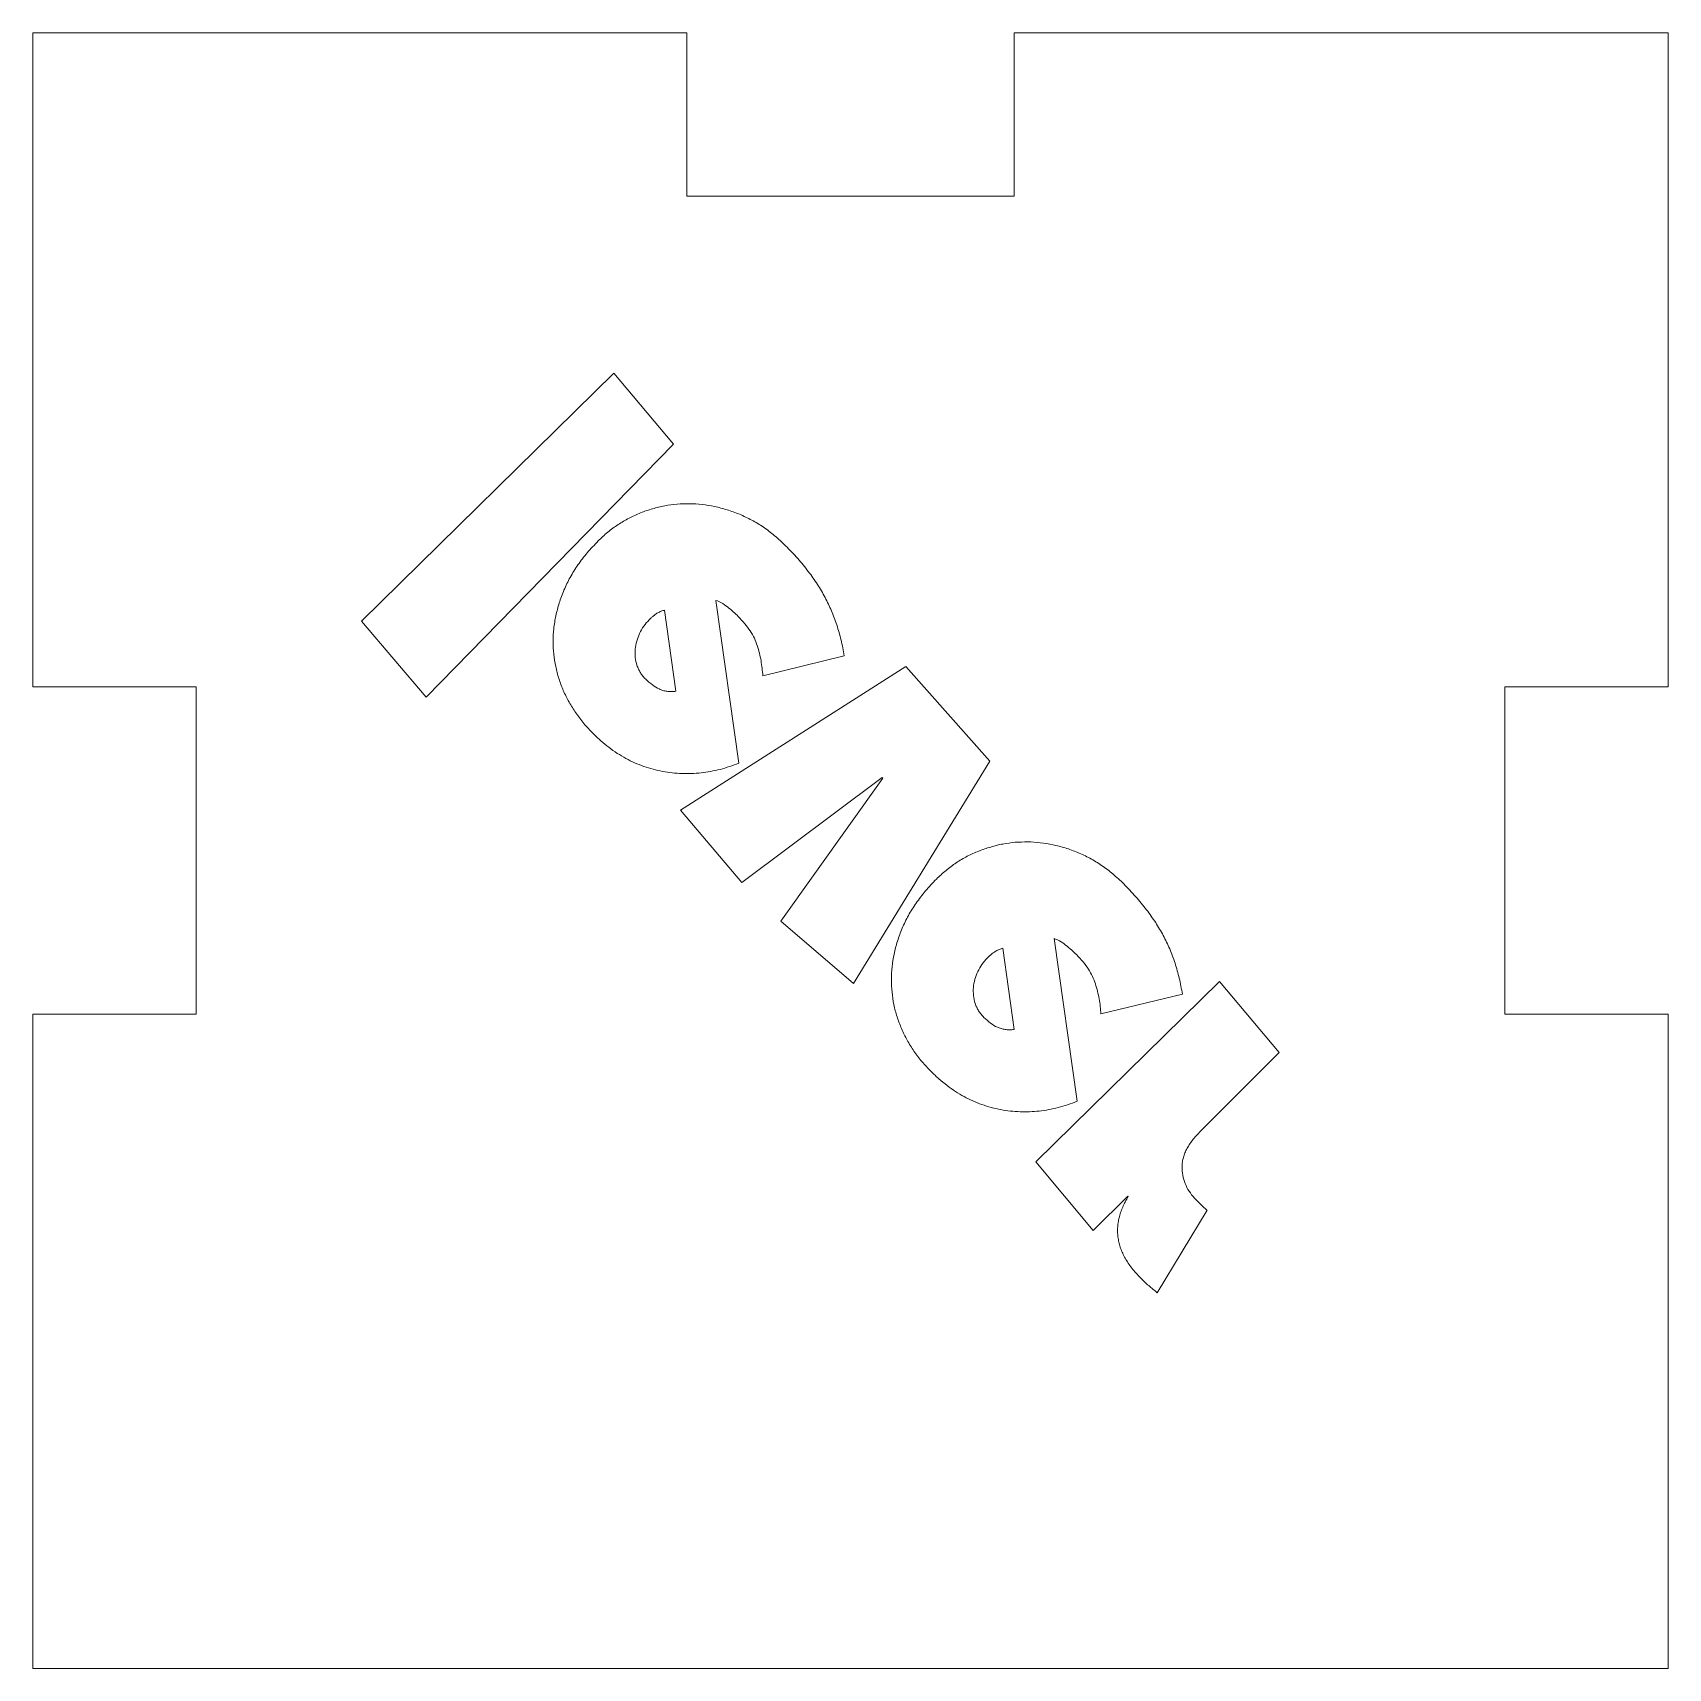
# Model space of a CAD drawing. Header units: inches. Extents: x 0.18 to 8.84, y -3.52 to -0.25.
# Drawn here: x 0.184 to 1.434, y -3.454 to -2.204 of the extents above; entities that cross this region are included whole.
import ezdxf

# ---------------------------------------------------------------- set-up
doc = ezdxf.new("R2010")
doc.units = ezdxf.units.IN
doc.header["$MEASUREMENT"] = 0
doc.layers.add('Layer 1', color=7, linetype='Continuous')

# ---------------------------------------------------------------- blocks, each defined once
blk = doc.blocks.new('block 154')
at = {"layer": 'Layer 1', "color": 7, "lineweight": 15, "true_color": 0xffffff}
blk.add_open_spline([(0.6665, -2.6455), (0.6656, -2.6458), (0.6647, -2.6461), (0.6638, -2.6464), (0.6629, -2.6468), (0.6621, -2.6472), (0.6613, -2.6476), (0.6608, -2.6478), (0.6604, -2.6481), (0.66, -2.6484), (0.6595, -2.6488), (0.6589, -2.6491), (0.6584, -2.6496), (0.6578, -2.65), (0.6572, -2.6506), (0.6567, -2.6511), (0.656, -2.6517), (0.6553, -2.6524), (0.6547, -2.653)], degree=3, knots=[0, 0, 0, 0, 1, 1, 1, 2, 2, 2, 3, 3, 3, 4, 4, 4, 5, 5, 5, 6, 6, 6, 6], dxfattribs=at)
blk = doc.blocks.new('block 155')
at = {"layer": 'Layer 1', "color": 7, "lineweight": 15, "true_color": 0xffffff}
blk.add_open_spline([(0.6547, -2.653), (0.6532, -2.6546), (0.6518, -2.6561), (0.6506, -2.6579), (0.6493, -2.6596), (0.6483, -2.6614), (0.6474, -2.6634), (0.6465, -2.6653), (0.6458, -2.6673), (0.6452, -2.6693), (0.6446, -2.6713), (0.6443, -2.6734), (0.6441, -2.6755), (0.6439, -2.6775), (0.6439, -2.6796), (0.6441, -2.6817), (0.6443, -2.6837), (0.6447, -2.6858), (0.6454, -2.6877), (0.6457, -2.6887), (0.6461, -2.6897), (0.6466, -2.6906), (0.647, -2.6915), (0.6475, -2.6925), (0.648, -2.6933), (0.6486, -2.6942), (0.6492, -2.6951), (0.6499, -2.6959), (0.6506, -2.6968), (0.6513, -2.6976), (0.6521, -2.6984)], degree=3, knots=[0, 0, 0, 0, 1, 1, 1, 2, 2, 2, 3, 3, 3, 4, 4, 4, 5, 5, 5, 6, 6, 6, 7, 7, 7, 8, 8, 8, 9, 9, 9, 10, 10, 10, 10], dxfattribs=at)
blk = doc.blocks.new('block 156')
at = {"layer": 'Layer 1', "color": 7, "lineweight": 15, "true_color": 0xffffff}
blk.add_lwpolyline([(0.6751, -2.7076), (0.6665, -2.6455)], dxfattribs=at)
blk = doc.blocks.new('block 157')
at = {"layer": 'Layer 1', "color": 7, "lineweight": 15, "true_color": 0xffffff}
blk.add_open_spline([(0.6521, -2.6984), (0.6537, -2.6999), (0.6554, -2.7014), (0.6572, -2.7027), (0.6588, -2.7039), (0.6605, -2.705), (0.6624, -2.7058), (0.6633, -2.7062), (0.6642, -2.7066), (0.6652, -2.7069), (0.6662, -2.7072), (0.6672, -2.7074), (0.6682, -2.7076), (0.6693, -2.7077), (0.6705, -2.7078), (0.6716, -2.7078), (0.6728, -2.7078), (0.6739, -2.7077), (0.6751, -2.7076)], degree=3, knots=[0, 0, 0, 0, 1, 1, 1, 2, 2, 2, 3, 3, 3, 4, 4, 4, 5, 5, 5, 6, 6, 6, 6], dxfattribs=at)
blk = doc.blocks.new('block 158')
at = {"layer": 'Layer 1', "color": 7, "lineweight": 15, "true_color": 0xffffff}
blk.add_open_spline([(0.925, -2.9039), (0.9241, -2.9042), (0.9232, -2.9045), (0.9223, -2.9049), (0.9214, -2.9052), (0.9205, -2.9056), (0.9197, -2.9061), (0.9193, -2.9063), (0.9189, -2.9066), (0.9185, -2.9069), (0.9179, -2.9072), (0.9174, -2.9076), (0.9169, -2.908), (0.9163, -2.9085), (0.9157, -2.909), (0.9151, -2.9095), (0.9144, -2.9102), (0.9138, -2.9108), (0.9131, -2.9115)], degree=3, knots=[0, 0, 0, 0, 1, 1, 1, 2, 2, 2, 3, 3, 3, 4, 4, 4, 5, 5, 5, 6, 6, 6, 6], dxfattribs=at)
blk = doc.blocks.new('block 159')
at = {"layer": 'Layer 1', "color": 7, "lineweight": 15, "true_color": 0xffffff}
blk.add_lwpolyline([(0.9336, -2.9661), (0.925, -2.9039)], dxfattribs=at)
blk = doc.blocks.new('block 160')
at = {"layer": 'Layer 1', "color": 7, "lineweight": 15, "true_color": 0xffffff}
blk.add_open_spline([(0.9106, -2.9568), (0.9122, -2.9583), (0.9138, -2.9598), (0.9156, -2.9612), (0.9173, -2.9624), (0.919, -2.9635), (0.9209, -2.9643), (0.9218, -2.9647), (0.9227, -2.9651), (0.9236, -2.9653), (0.9246, -2.9656), (0.9257, -2.9659), (0.9267, -2.966), (0.9278, -2.9662), (0.9289, -2.9662), (0.93, -2.9663), (0.9312, -2.9663), (0.9324, -2.9662), (0.9336, -2.9661)], degree=3, knots=[0, 0, 0, 0, 1, 1, 1, 2, 2, 2, 3, 3, 3, 4, 4, 4, 5, 5, 5, 6, 6, 6, 6], dxfattribs=at)
blk = doc.blocks.new('block 161')
at = {"layer": 'Layer 1', "color": 7, "lineweight": 15, "true_color": 0xffffff}
blk.add_open_spline([(0.9131, -2.9115), (0.9117, -2.9131), (0.9103, -2.9146), (0.909, -2.9163), (0.9078, -2.918), (0.9068, -2.9199), (0.9059, -2.9218), (0.905, -2.9238), (0.9042, -2.9257), (0.9037, -2.9277), (0.9031, -2.9298), (0.9027, -2.9319), (0.9025, -2.9339), (0.9024, -2.936), (0.9024, -2.9381), (0.9026, -2.9401), (0.9028, -2.9422), (0.9032, -2.9442), (0.9039, -2.9462), (0.9042, -2.9472), (0.9046, -2.9481), (0.905, -2.9491), (0.9055, -2.95), (0.906, -2.9509), (0.9065, -2.9518), (0.9071, -2.9527), (0.9077, -2.9536), (0.9084, -2.9544), (0.9091, -2.9552), (0.9098, -2.956), (0.9106, -2.9568)], degree=3, knots=[0, 0, 0, 0, 1, 1, 1, 2, 2, 2, 3, 3, 3, 4, 4, 4, 5, 5, 5, 6, 6, 6, 7, 7, 7, 8, 8, 8, 9, 9, 9, 10, 10, 10, 10], dxfattribs=at)
blk = doc.blocks.new('block 162')
at = {"layer": 'Layer 1', "color": 7, "lineweight": 15, "true_color": 0xffffff}
blk.add_lwpolyline([(1.0209, -3.0938), (1.0204, -3.0934)], dxfattribs=at)
blk = doc.blocks.new('block 163')
at = {"layer": 'Layer 1', "color": 7, "lineweight": 15, "true_color": 0xffffff}
blk.add_open_spline([(1.0301, -3.1558), (1.029, -3.1546), (1.0278, -3.1533), (1.0267, -3.1521), (1.0256, -3.1509), (1.0245, -3.1497), (1.0236, -3.1484), (1.0226, -3.1472), (1.0217, -3.1459), (1.0209, -3.1447), (1.02, -3.1434), (1.0193, -3.1422), (1.0185, -3.1409), (1.0178, -3.1396), (1.0172, -3.1384), (1.0166, -3.1371), (1.016, -3.1359), (1.0155, -3.1346), (1.015, -3.1333), (1.0146, -3.132), (1.0142, -3.1307), (1.0139, -3.1294), (1.0136, -3.1282), (1.0133, -3.1269), (1.0131, -3.1256), (1.0129, -3.1243), (1.0128, -3.123), (1.0127, -3.1217), (1.0126, -3.1204), (1.0126, -3.1191), (1.0127, -3.1178), (1.0128, -3.1165), (1.0129, -3.1152), (1.0131, -3.1139), (1.0133, -3.1125), (1.0136, -3.1112), (1.0139, -3.1099), (1.0142, -3.1085), (1.0146, -3.1072), (1.015, -3.1059), (1.0155, -3.1046), (1.0161, -3.1032), (1.0166, -3.1019), (1.0172, -3.1005), (1.0178, -3.0992), (1.0185, -3.0979), (1.0192, -3.0965), (1.0201, -3.0951), (1.0209, -3.0938)], degree=3, knots=[0, 0, 0, 0, 1, 1, 1, 2, 2, 2, 3, 3, 3, 4, 4, 4, 5, 5, 5, 6, 6, 6, 7, 7, 7, 8, 8, 8, 9, 9, 9, 10, 10, 10, 11, 11, 11, 12, 12, 12, 13, 13, 13, 14, 14, 14, 15, 15, 15, 16, 16, 16, 16], dxfattribs=at)
blk = doc.blocks.new('block 164')
at = {"layer": 'Layer 1', "color": 7, "lineweight": 15, "true_color": 0xffffff}
blk.add_open_spline([(1.043, -3.1672), (1.0408, -3.1654), (1.0386, -3.1637), (1.0365, -3.1618), (1.0343, -3.1599), (1.0322, -3.1578), (1.0301, -3.1558)], degree=3, knots=[0, 0, 0, 0, 1, 1, 1, 2, 2, 2, 2], dxfattribs=at)
blk = doc.blocks.new('block 165')
at = {"layer": 'Layer 1', "color": 7, "lineweight": 15, "true_color": 0xffffff}
blk.add_lwpolyline([(1.0812, -3.1042), (1.043, -3.1672)], dxfattribs=at)
blk = doc.blocks.new('block 166')
at = {"layer": 'Layer 1', "color": 7, "lineweight": 15, "true_color": 0xffffff}
blk.add_open_spline([(1.0774, -3.1009), (1.078, -3.1015), (1.0786, -3.1021), (1.0793, -3.1027), (1.0799, -3.1032), (1.0806, -3.1037), (1.0812, -3.1042)], degree=3, knots=[0, 0, 0, 0, 1, 1, 1, 2, 2, 2, 2], dxfattribs=at)
blk = doc.blocks.new('block 167')
at = {"layer": 'Layer 1', "color": 7, "lineweight": 15, "true_color": 0xffffff}
blk.add_lwpolyline([(1.0727, -3.0962), (1.0774, -3.1009)], dxfattribs=at)
blk = doc.blocks.new('block 168')
at = {"layer": 'Layer 1', "color": 7, "lineweight": 15, "true_color": 0xffffff}
blk.add_open_spline([(1.0753, -3.0446), (1.0742, -3.0458), (1.0731, -3.047), (1.072, -3.0482), (1.071, -3.0493), (1.0701, -3.0504), (1.0692, -3.0516), (1.0684, -3.0528), (1.0676, -3.0539), (1.0668, -3.0551), (1.0662, -3.0563), (1.0655, -3.0574), (1.0649, -3.0586), (1.0644, -3.0597), (1.0639, -3.0609), (1.0635, -3.0621), (1.0631, -3.0632), (1.0628, -3.0644), (1.0625, -3.0655), (1.0623, -3.0667), (1.0621, -3.0678), (1.062, -3.069), (1.0619, -3.0702), (1.0619, -3.0713), (1.062, -3.0725), (1.0621, -3.0747), (1.0624, -3.0769), (1.0629, -3.0791), (1.0634, -3.0812), (1.0641, -3.0833), (1.065, -3.0853), (1.0659, -3.0873), (1.067, -3.0892), (1.0683, -3.091), (1.0696, -3.0928), (1.0711, -3.0945), (1.0727, -3.0962)], degree=3, knots=[0, 0, 0, 0, 1, 1, 1, 2, 2, 2, 3, 3, 3, 4, 4, 4, 5, 5, 5, 6, 6, 6, 7, 7, 7, 8, 8, 8, 9, 9, 9, 10, 10, 10, 11, 11, 11, 12, 12, 12, 12], dxfattribs=at)
blk = doc.blocks.new('block 169')
at = {"layer": 'Layer 1', "color": 7, "lineweight": 15, "true_color": 0xffffff}
blk.add_lwpolyline([(1.1363, -2.9836), (1.0753, -3.0446)], dxfattribs=at)
blk = doc.blocks.new('block 170')
at = {"layer": 'Layer 1', "color": 7, "lineweight": 15, "true_color": 0xffffff}
blk.add_lwpolyline([(1.0907, -2.9295), (1.1363, -2.9836)], dxfattribs=at)
blk = doc.blocks.new('block 171')
at = {"layer": 'Layer 1', "color": 7, "lineweight": 15, "true_color": 0xffffff}
blk.add_lwpolyline([(0.9501, -3.0672), (1.0907, -2.9295)], dxfattribs=at)
blk = doc.blocks.new('block 172')
at = {"layer": 'Layer 1', "color": 7, "lineweight": 15, "true_color": 0xffffff}
blk.add_lwpolyline([(0.9941, -3.1197), (0.9501, -3.0672)], dxfattribs=at)
blk = doc.blocks.new('block 173')
at = {"layer": 'Layer 1', "color": 7, "lineweight": 15, "true_color": 0xffffff}
blk.add_lwpolyline([(1.0204, -3.0934), (0.9941, -3.1197)], dxfattribs=at)
blk = doc.blocks.new('block 174')
at = {"layer": 'Layer 1', "color": 7, "lineweight": 15, "true_color": 0xffffff}
blk.add_lwpolyline([(0.8334, -2.7739), (0.8329, -2.7734)], dxfattribs=at)
blk = doc.blocks.new('block 175')
at = {"layer": 'Layer 1', "color": 7, "lineweight": 15, "true_color": 0xffffff}
blk.add_lwpolyline([(0.7553, -2.8833), (0.8334, -2.7739)], dxfattribs=at)
blk = doc.blocks.new('block 176')
at = {"layer": 'Layer 1', "color": 7, "lineweight": 15, "true_color": 0xffffff}
blk.add_lwpolyline([(0.8109, -2.9308), (0.7553, -2.8833)], dxfattribs=at)
blk = doc.blocks.new('block 177')
at = {"layer": 'Layer 1', "color": 7, "lineweight": 15, "true_color": 0xffffff}
blk.add_lwpolyline([(0.9151, -2.761), (0.8109, -2.9308)], dxfattribs=at)
blk = doc.blocks.new('block 178')
at = {"layer": 'Layer 1', "color": 7, "lineweight": 15, "true_color": 0xffffff}
blk.add_lwpolyline([(0.8508, -2.6886), (0.9151, -2.761)], dxfattribs=at)
blk = doc.blocks.new('block 179')
at = {"layer": 'Layer 1', "color": 7, "lineweight": 15, "true_color": 0xffffff}
blk.add_lwpolyline([(0.6786, -2.7985), (0.8508, -2.6886)], dxfattribs=at)
blk = doc.blocks.new('block 180')
at = {"layer": 'Layer 1', "color": 7, "lineweight": 15, "true_color": 0xffffff}
blk.add_lwpolyline([(0.7256, -2.8536), (0.6786, -2.7985)], dxfattribs=at)
blk = doc.blocks.new('block 181')
at = {"layer": 'Layer 1', "color": 7, "lineweight": 15, "true_color": 0xffffff}
blk.add_lwpolyline([(0.8329, -2.7734), (0.7256, -2.8536)], dxfattribs=at)
blk = doc.blocks.new('block 182')
at = {"layer": 'Layer 1', "color": 7, "lineweight": 15, "true_color": 0xffffff}
blk.add_lwpolyline([(0.6733, -2.5187), (0.4843, -2.712)], dxfattribs=at)
blk = doc.blocks.new('block 183')
at = {"layer": 'Layer 1', "color": 7, "lineweight": 15, "true_color": 0xffffff}
blk.add_lwpolyline([(0.6277, -2.4645), (0.6733, -2.5187)], dxfattribs=at)
blk = doc.blocks.new('block 184')
at = {"layer": 'Layer 1', "color": 7, "lineweight": 15, "true_color": 0xffffff}
blk.add_lwpolyline([(0.4349, -2.654), (0.6277, -2.4645)], dxfattribs=at)
blk = doc.blocks.new('block 185')
at = {"layer": 'Layer 1', "color": 7, "lineweight": 15, "true_color": 0xffffff}
blk.add_lwpolyline([(0.6836, -2.2043), (0.1836, -2.2043)], dxfattribs=at)
blk = doc.blocks.new('block 186')
at = {"layer": 'Layer 1', "color": 7, "lineweight": 15, "true_color": 0xffffff}
blk.add_lwpolyline([(0.6836, -2.3293), (0.6836, -2.2043)], dxfattribs=at)
blk = doc.blocks.new('block 187')
at = {"layer": 'Layer 1', "color": 7, "lineweight": 15, "true_color": 0xffffff}
blk.add_lwpolyline([(0.9336, -2.3293), (0.6836, -2.3293)], dxfattribs=at)
blk = doc.blocks.new('block 188')
at = {"layer": 'Layer 1', "color": 7, "lineweight": 15, "true_color": 0xffffff}
blk.add_lwpolyline([(0.9336, -2.2043), (0.9336, -2.3293)], dxfattribs=at)
blk = doc.blocks.new('block 189')
at = {"layer": 'Layer 1', "color": 7, "lineweight": 15, "true_color": 0xffffff}
blk.add_lwpolyline([(1.4336, -2.2043), (0.9336, -2.2043)], dxfattribs=at)
blk = doc.blocks.new('block 190')
at = {"layer": 'Layer 1', "color": 7, "lineweight": 15, "true_color": 0xffffff}
blk.add_lwpolyline([(1.4336, -2.7043), (1.4336, -2.2043)], dxfattribs=at)
blk = doc.blocks.new('block 191')
at = {"layer": 'Layer 1', "color": 7, "lineweight": 15, "true_color": 0xffffff}
blk.add_lwpolyline([(1.3086, -2.7043), (1.4336, -2.7043)], dxfattribs=at)
blk = doc.blocks.new('block 192')
at = {"layer": 'Layer 1', "color": 7, "lineweight": 15, "true_color": 0xffffff}
blk.add_lwpolyline([(1.3086, -2.9543), (1.3086, -2.7043)], dxfattribs=at)
blk = doc.blocks.new('block 193')
at = {"layer": 'Layer 1', "color": 7, "lineweight": 15, "true_color": 0xffffff}
blk.add_lwpolyline([(1.4336, -2.9543), (1.3086, -2.9543)], dxfattribs=at)
blk = doc.blocks.new('block 194')
at = {"layer": 'Layer 1', "color": 7, "lineweight": 15, "true_color": 0xffffff}
blk.add_lwpolyline([(1.4336, -3.4543), (1.4336, -2.9543)], dxfattribs=at)
blk = doc.blocks.new('block 195')
at = {"layer": 'Layer 1', "color": 7, "lineweight": 15, "true_color": 0xffffff}
blk.add_lwpolyline([(0.1836, -3.4543), (1.4336, -3.4543)], dxfattribs=at)
blk = doc.blocks.new('block 196')
at = {"layer": 'Layer 1', "color": 7, "lineweight": 15, "true_color": 0xffffff}
blk.add_lwpolyline([(0.1836, -2.9543), (0.1836, -3.4543)], dxfattribs=at)
blk = doc.blocks.new('block 197')
at = {"layer": 'Layer 1', "color": 7, "lineweight": 15, "true_color": 0xffffff}
blk.add_lwpolyline([(0.3086, -2.9543), (0.1836, -2.9543)], dxfattribs=at)
blk = doc.blocks.new('block 198')
at = {"layer": 'Layer 1', "color": 7, "lineweight": 15, "true_color": 0xffffff}
blk.add_lwpolyline([(0.3086, -2.7043), (0.3086, -2.9543)], dxfattribs=at)
blk = doc.blocks.new('block 199')
at = {"layer": 'Layer 1', "color": 7, "lineweight": 15, "true_color": 0xffffff}
blk.add_lwpolyline([(0.1836, -2.7043), (0.3086, -2.7043)], dxfattribs=at)
blk = doc.blocks.new('block 200')
at = {"layer": 'Layer 1', "color": 7, "lineweight": 15, "true_color": 0xffffff}
blk.add_lwpolyline([(0.1836, -2.2043), (0.1836, -2.7043)], dxfattribs=at)
blk = doc.blocks.new('block 201')
at = {"layer": 'Layer 1', "color": 7, "lineweight": 15, "true_color": 0xffffff}
blk.add_open_spline([(0.6117, -2.7397), (0.6094, -2.7372), (0.607, -2.7348), (0.6048, -2.7322), (0.6026, -2.7296), (0.6006, -2.7269), (0.5987, -2.7241), (0.5968, -2.7214), (0.5951, -2.7186), (0.5935, -2.7158), (0.5919, -2.7129), (0.5904, -2.71), (0.5891, -2.707), (0.5878, -2.704), (0.5867, -2.7009), (0.5857, -2.6978), (0.5847, -2.6948), (0.5839, -2.6917), (0.5833, -2.6886), (0.5826, -2.6854), (0.5821, -2.6823), (0.5818, -2.6791), (0.5815, -2.6759), (0.5813, -2.6727), (0.5813, -2.6694), (0.5813, -2.6662), (0.5815, -2.6629), (0.5818, -2.6597), (0.5822, -2.6564), (0.5827, -2.6531), (0.5834, -2.6499), (0.5841, -2.6466), (0.585, -2.6433), (0.586, -2.6401), (0.587, -2.6368), (0.5883, -2.6335), (0.5896, -2.6302), (0.591, -2.6269), (0.5926, -2.6236), (0.5943, -2.6205), (0.5962, -2.6172), (0.5982, -2.6141), (0.6003, -2.611), (0.6025, -2.6078), (0.6049, -2.6047), (0.6074, -2.6017), (0.6101, -2.5986), (0.6129, -2.5957), (0.6157, -2.5927)], degree=3, knots=[0, 0, 0, 0, 1, 1, 1, 2, 2, 2, 3, 3, 3, 4, 4, 4, 5, 5, 5, 6, 6, 6, 7, 7, 7, 8, 8, 8, 9, 9, 9, 10, 10, 10, 11, 11, 11, 12, 12, 12, 13, 13, 13, 14, 14, 14, 15, 15, 15, 16, 16, 16, 16], dxfattribs=at)
blk = doc.blocks.new('block 202')
at = {"layer": 'Layer 1', "color": 7, "lineweight": 15, "true_color": 0xffffff}
blk.add_open_spline([(0.7233, -2.7625), (0.7209, -2.7634), (0.7185, -2.7643), (0.7161, -2.7651), (0.7137, -2.7659), (0.7113, -2.7666), (0.7089, -2.7673), (0.7065, -2.7679), (0.7041, -2.7684), (0.7016, -2.7688), (0.6992, -2.7693), (0.6968, -2.7696), (0.6944, -2.7699), (0.6919, -2.7702), (0.6895, -2.7703), (0.687, -2.7704), (0.6846, -2.7705), (0.6822, -2.7705), (0.6797, -2.7704), (0.6773, -2.7703), (0.6748, -2.7702), (0.6723, -2.7699), (0.6699, -2.7696), (0.6674, -2.7693), (0.665, -2.7688), (0.6625, -2.7684), (0.6601, -2.7678), (0.6577, -2.7672), (0.6553, -2.7666), (0.6529, -2.7658), (0.6506, -2.765), (0.6482, -2.7641), (0.6459, -2.7632), (0.6436, -2.7622), (0.6414, -2.7612), (0.6391, -2.7601), (0.6369, -2.7589), (0.6347, -2.7576), (0.6325, -2.7563), (0.6303, -2.755), (0.6281, -2.7535), (0.626, -2.752), (0.6239, -2.7504), (0.6218, -2.7488), (0.6197, -2.7471), (0.6177, -2.7454), (0.6157, -2.7436), (0.6137, -2.7416), (0.6117, -2.7397)], degree=3, knots=[0, 0, 0, 0, 1, 1, 1, 2, 2, 2, 3, 3, 3, 4, 4, 4, 5, 5, 5, 6, 6, 6, 7, 7, 7, 8, 8, 8, 9, 9, 9, 10, 10, 10, 11, 11, 11, 12, 12, 12, 13, 13, 13, 14, 14, 14, 15, 15, 15, 16, 16, 16, 16], dxfattribs=at)
blk = doc.blocks.new('block 203')
at = {"layer": 'Layer 1', "color": 7, "lineweight": 15, "true_color": 0xffffff}
blk.add_lwpolyline([(0.7057, -2.6381), (0.7233, -2.7625)], dxfattribs=at)
blk = doc.blocks.new('block 204')
at = {"layer": 'Layer 1', "color": 7, "lineweight": 15, "true_color": 0xffffff}
blk.add_open_spline([(0.7228, -2.6504), (0.7216, -2.6492), (0.7203, -2.6479), (0.719, -2.6468), (0.7175, -2.6455), (0.716, -2.6443), (0.7145, -2.6431), (0.713, -2.6419), (0.7116, -2.6408), (0.7099, -2.6399), (0.7086, -2.6392), (0.7072, -2.6386), (0.7057, -2.6381)], degree=3, knots=[0, 0, 0, 0, 1, 1, 1, 2, 2, 2, 3, 3, 3, 4, 4, 4, 4], dxfattribs=at)
blk = doc.blocks.new('block 205')
at = {"layer": 'Layer 1', "color": 7, "lineweight": 15, "true_color": 0xffffff}
blk.add_open_spline([(0.7416, -2.6958), (0.7412, -2.6919), (0.7408, -2.688), (0.7402, -2.6842), (0.7395, -2.6803), (0.7385, -2.6765), (0.7373, -2.6727), (0.7366, -2.6708), (0.7359, -2.6689), (0.7351, -2.6671), (0.7342, -2.6651), (0.7331, -2.6632), (0.7319, -2.6614), (0.7307, -2.6595), (0.7293, -2.6577), (0.7279, -2.6559), (0.7263, -2.654), (0.7245, -2.6522), (0.7228, -2.6504)], degree=3, knots=[0, 0, 0, 0, 1, 1, 1, 2, 2, 2, 3, 3, 3, 4, 4, 4, 5, 5, 5, 6, 6, 6, 6], dxfattribs=at)
blk = doc.blocks.new('block 206')
at = {"layer": 'Layer 1', "color": 7, "lineweight": 15, "true_color": 0xffffff}
blk.add_lwpolyline([(0.8038, -2.6806), (0.7416, -2.6958)], dxfattribs=at)
blk = doc.blocks.new('block 207')
at = {"layer": 'Layer 1', "color": 7, "lineweight": 15, "true_color": 0xffffff}
blk.add_open_spline([(0.7589, -2.5963), (0.762, -2.5995), (0.7652, -2.6027), (0.7682, -2.6061), (0.771, -2.6093), (0.7737, -2.6126), (0.7763, -2.616), (0.7788, -2.6192), (0.7811, -2.6225), (0.7833, -2.6259), (0.7854, -2.6292), (0.7873, -2.6325), (0.7892, -2.6358), (0.7909, -2.6392), (0.7926, -2.6426), (0.794, -2.646), (0.7956, -2.6496), (0.7969, -2.6533), (0.7981, -2.6569), (0.7993, -2.6607), (0.8005, -2.6645), (0.8014, -2.6684), (0.8023, -2.6724), (0.803, -2.6765), (0.8038, -2.6806)], degree=3, knots=[0, 0, 0, 0, 1, 1, 1, 2, 2, 2, 3, 3, 3, 4, 4, 4, 5, 5, 5, 6, 6, 6, 7, 7, 7, 8, 8, 8, 8], dxfattribs=at)
blk = doc.blocks.new('block 208')
at = {"layer": 'Layer 1', "color": 7, "lineweight": 15, "true_color": 0xffffff}
blk.add_open_spline([(0.6157, -2.5927), (0.6181, -2.5904), (0.6205, -2.5881), (0.6231, -2.586), (0.6256, -2.5839), (0.6282, -2.582), (0.631, -2.5802), (0.6337, -2.5784), (0.6364, -2.5768), (0.6393, -2.5753), (0.6422, -2.5738), (0.6451, -2.5724), (0.6481, -2.5712), (0.6511, -2.57), (0.6542, -2.569), (0.6573, -2.5681), (0.6603, -2.5672), (0.6634, -2.5664), (0.6666, -2.5658), (0.6697, -2.5653), (0.6728, -2.5648), (0.676, -2.5646), (0.6791, -2.5643), (0.6823, -2.5642), (0.6855, -2.5642), (0.6887, -2.5643), (0.692, -2.5645), (0.6951, -2.5648), (0.6984, -2.5652), (0.7016, -2.5657), (0.7047, -2.5664), (0.7079, -2.5671), (0.7111, -2.5679), (0.7142, -2.5689), (0.7175, -2.5699), (0.7206, -2.571), (0.7237, -2.5723), (0.7269, -2.5737), (0.73, -2.5751), (0.7331, -2.5768), (0.7362, -2.5784), (0.7392, -2.5802), (0.7421, -2.5822), (0.745, -2.5842), (0.7479, -2.5864), (0.7506, -2.5887), (0.7535, -2.5911), (0.7562, -2.5937), (0.7589, -2.5963)], degree=3, knots=[0, 0, 0, 0, 1, 1, 1, 2, 2, 2, 3, 3, 3, 4, 4, 4, 5, 5, 5, 6, 6, 6, 7, 7, 7, 8, 8, 8, 9, 9, 9, 10, 10, 10, 11, 11, 11, 12, 12, 12, 13, 13, 13, 14, 14, 14, 15, 15, 15, 16, 16, 16, 16], dxfattribs=at)
blk = doc.blocks.new('block 209')
at = {"layer": 'Layer 1', "color": 7, "lineweight": 15, "true_color": 0xffffff}
blk.add_open_spline([(0.8702, -2.9982), (0.8678, -2.9957), (0.8655, -2.9932), (0.8632, -2.9906), (0.8611, -2.9881), (0.8591, -2.9854), (0.8571, -2.9826), (0.8553, -2.9799), (0.8535, -2.9771), (0.8519, -2.9742), (0.8503, -2.9714), (0.8489, -2.9684), (0.8476, -2.9654), (0.8463, -2.9624), (0.8452, -2.9594), (0.8442, -2.9563), (0.8432, -2.9533), (0.8424, -2.9502), (0.8417, -2.947), (0.8411, -2.9439), (0.8406, -2.9407), (0.8403, -2.9376), (0.8399, -2.9343), (0.8398, -2.9311), (0.8398, -2.9279), (0.8398, -2.9246), (0.84, -2.9214), (0.8403, -2.9181), (0.8407, -2.9148), (0.8412, -2.9116), (0.8419, -2.9084), (0.8426, -2.905), (0.8434, -2.9018), (0.8445, -2.8986), (0.8455, -2.8952), (0.8467, -2.8919), (0.8481, -2.8887), (0.8495, -2.8854), (0.8511, -2.8821), (0.8528, -2.8789), (0.8546, -2.8757), (0.8566, -2.8725), (0.8588, -2.8695), (0.861, -2.8663), (0.8634, -2.8632), (0.8659, -2.8602), (0.8685, -2.8571), (0.8714, -2.8541), (0.8742, -2.8511)], degree=3, knots=[0, 0, 0, 0, 1, 1, 1, 2, 2, 2, 3, 3, 3, 4, 4, 4, 5, 5, 5, 6, 6, 6, 7, 7, 7, 8, 8, 8, 9, 9, 9, 10, 10, 10, 11, 11, 11, 12, 12, 12, 13, 13, 13, 14, 14, 14, 15, 15, 15, 16, 16, 16, 16], dxfattribs=at)
blk = doc.blocks.new('block 210')
at = {"layer": 'Layer 1', "color": 7, "lineweight": 15, "true_color": 0xffffff}
blk.add_open_spline([(0.9818, -3.0209), (0.9794, -3.0218), (0.977, -3.0227), (0.9745, -3.0236), (0.9722, -3.0244), (0.9698, -3.0251), (0.9673, -3.0257), (0.9649, -3.0263), (0.9625, -3.0268), (0.9601, -3.0273), (0.9577, -3.0277), (0.9553, -3.0281), (0.9528, -3.0284), (0.9504, -3.0286), (0.948, -3.0288), (0.9455, -3.0289), (0.9431, -3.029), (0.9406, -3.029), (0.9382, -3.0289), (0.9357, -3.0288), (0.9333, -3.0286), (0.9308, -3.0284), (0.9283, -3.0281), (0.9259, -3.0277), (0.9234, -3.0273), (0.921, -3.0268), (0.9186, -3.0263), (0.9162, -3.0257), (0.9138, -3.025), (0.9114, -3.0242), (0.909, -3.0234), (0.9067, -3.0226), (0.9044, -3.0217), (0.9021, -3.0207), (0.8998, -3.0197), (0.8976, -3.0185), (0.8954, -3.0173), (0.8931, -3.0161), (0.8909, -3.0148), (0.8888, -3.0134), (0.8866, -3.012), (0.8845, -3.0105), (0.8824, -3.0089), (0.8803, -3.0073), (0.8782, -3.0056), (0.8762, -3.0038), (0.8741, -3.002), (0.8722, -3.0001), (0.8702, -2.9982)], degree=3, knots=[0, 0, 0, 0, 1, 1, 1, 2, 2, 2, 3, 3, 3, 4, 4, 4, 5, 5, 5, 6, 6, 6, 7, 7, 7, 8, 8, 8, 9, 9, 9, 10, 10, 10, 11, 11, 11, 12, 12, 12, 13, 13, 13, 14, 14, 14, 15, 15, 15, 16, 16, 16, 16], dxfattribs=at)
blk = doc.blocks.new('block 211')
at = {"layer": 'Layer 1', "color": 7, "lineweight": 15, "true_color": 0xffffff}
blk.add_lwpolyline([(0.9642, -2.8965), (0.9818, -3.0209)], dxfattribs=at)
blk = doc.blocks.new('block 212')
at = {"layer": 'Layer 1', "color": 7, "lineweight": 15, "true_color": 0xffffff}
blk.add_open_spline([(0.9813, -2.9088), (0.98, -2.9076), (0.9787, -2.9064), (0.9774, -2.9052), (0.976, -2.904), (0.9745, -2.9027), (0.9729, -2.9015), (0.9715, -2.9004), (0.97, -2.8992), (0.9684, -2.8984), (0.9671, -2.8976), (0.9656, -2.8971), (0.9642, -2.8965)], degree=3, knots=[0, 0, 0, 0, 1, 1, 1, 2, 2, 2, 3, 3, 3, 4, 4, 4, 4], dxfattribs=at)
blk = doc.blocks.new('block 213')
at = {"layer": 'Layer 1', "color": 7, "lineweight": 15, "true_color": 0xffffff}
blk.add_open_spline([(1, -2.9542), (0.9997, -2.9504), (0.9993, -2.9465), (0.9986, -2.9426), (0.9979, -2.9388), (0.997, -2.9349), (0.9957, -2.9312), (0.9951, -2.9293), (0.9944, -2.9274), (0.9935, -2.9255), (0.9926, -2.9236), (0.9915, -2.9217), (0.9904, -2.9199), (0.9891, -2.918), (0.9878, -2.9161), (0.9863, -2.9144), (0.9847, -2.9125), (0.983, -2.9107), (0.9813, -2.9088)], degree=3, knots=[0, 0, 0, 0, 1, 1, 1, 2, 2, 2, 3, 3, 3, 4, 4, 4, 5, 5, 5, 6, 6, 6, 6], dxfattribs=at)
blk = doc.blocks.new('block 214')
at = {"layer": 'Layer 1', "color": 7, "lineweight": 15, "true_color": 0xffffff}
blk.add_lwpolyline([(1.0622, -2.939), (1, -2.9542)], dxfattribs=at)
blk = doc.blocks.new('block 215')
at = {"layer": 'Layer 1', "color": 7, "lineweight": 15, "true_color": 0xffffff}
blk.add_open_spline([(1.0174, -2.8547), (1.0205, -2.858), (1.0236, -2.8612), (1.0266, -2.8646), (1.0295, -2.8678), (1.0322, -2.8711), (1.0348, -2.8745), (1.0372, -2.8777), (1.0396, -2.881), (1.0418, -2.8844), (1.0438, -2.8876), (1.0458, -2.8909), (1.0476, -2.8943), (1.0494, -2.8976), (1.051, -2.901), (1.0525, -2.9045), (1.054, -2.9081), (1.0553, -2.9117), (1.0566, -2.9154), (1.0578, -2.9192), (1.0589, -2.923), (1.0598, -2.9269), (1.0608, -2.9309), (1.0615, -2.935), (1.0622, -2.939)], degree=3, knots=[0, 0, 0, 0, 1, 1, 1, 2, 2, 2, 3, 3, 3, 4, 4, 4, 5, 5, 5, 6, 6, 6, 7, 7, 7, 8, 8, 8, 8], dxfattribs=at)
blk = doc.blocks.new('block 216')
at = {"layer": 'Layer 1', "color": 7, "lineweight": 15, "true_color": 0xffffff}
blk.add_open_spline([(0.8742, -2.8511), (0.8766, -2.8489), (0.879, -2.8466), (0.8816, -2.8445), (0.8841, -2.8424), (0.8867, -2.8405), (0.8894, -2.8387), (0.8921, -2.8369), (0.8949, -2.8352), (0.8978, -2.8337), (0.9006, -2.8322), (0.9036, -2.8309), (0.9066, -2.8297), (0.9096, -2.8285), (0.9126, -2.8275), (0.9157, -2.8266), (0.9188, -2.8257), (0.9219, -2.8249), (0.9251, -2.8243), (0.9281, -2.8237), (0.9313, -2.8233), (0.9344, -2.823), (0.9376, -2.8228), (0.9408, -2.8227), (0.944, -2.8227), (0.9472, -2.8227), (0.9504, -2.8229), (0.9536, -2.8233), (0.9568, -2.8236), (0.96, -2.8242), (0.9632, -2.8248), (0.9664, -2.8255), (0.9696, -2.8264), (0.9727, -2.8273), (0.9759, -2.8283), (0.9791, -2.8295), (0.9822, -2.8308), (0.9854, -2.8321), (0.9885, -2.8336), (0.9915, -2.8352), (0.9946, -2.8369), (0.9976, -2.8387), (1.0005, -2.8407), (1.0035, -2.8427), (1.0064, -2.8449), (1.0091, -2.8472), (1.0119, -2.8496), (1.0147, -2.8522), (1.0174, -2.8547)], degree=3, knots=[0, 0, 0, 0, 1, 1, 1, 2, 2, 2, 3, 3, 3, 4, 4, 4, 5, 5, 5, 6, 6, 6, 7, 7, 7, 8, 8, 8, 9, 9, 9, 10, 10, 10, 11, 11, 11, 12, 12, 12, 13, 13, 13, 14, 14, 14, 15, 15, 15, 16, 16, 16, 16], dxfattribs=at)
blk = doc.blocks.new('block 217')
at = {"layer": 'Layer 1', "color": 7, "lineweight": 15, "true_color": 0xffffff}
blk.add_lwpolyline([(0.4843, -2.712), (0.4349, -2.654)], dxfattribs=at)
blk = doc.blocks.new('block 153')
at = {"layer": 'Layer 1'}
for name in ['block 185', 'block 200', 'block 186', 'block 188', 'block 189', 'block 190', 'block 187', 'block 184', 'block 183', 'block 182', 'block 208', 'block 201', 'block 207', 'block 154', 'block 156', 'block 203', 'block 204', 'block 217', 'block 155', 'block 205', 'block 206', 'block 157', 'block 179', 'block 178', 'block 199', 'block 198', 'block 191', 'block 192', 'block 202', 'block 177', 'block 181', 'block 175', 'block 174', 'block 180', 'block 216', 'block 209', 'block 215', 'block 176', 'block 211', 'block 212', 'block 161', 'block 158', 'block 159', 'block 213', 'block 171', 'block 170', 'block 214', 'block 196', 'block 197', 'block 160', 'block 193', 'block 194', 'block 169', 'block 210', 'block 168', 'block 172', 'block 173', 'block 163', 'block 162', 'block 167', 'block 165', 'block 166', 'block 164', 'block 195']:
    blk.add_blockref(name, (0, 0), dxfattribs=at)

msp = doc.modelspace()

# ---------------------------------------------------------------- block references
at = {"layer": 'Layer 1'}
msp.add_blockref('block 153', (0, 0), dxfattribs=at)

doc.saveas('drawing.dxf')
